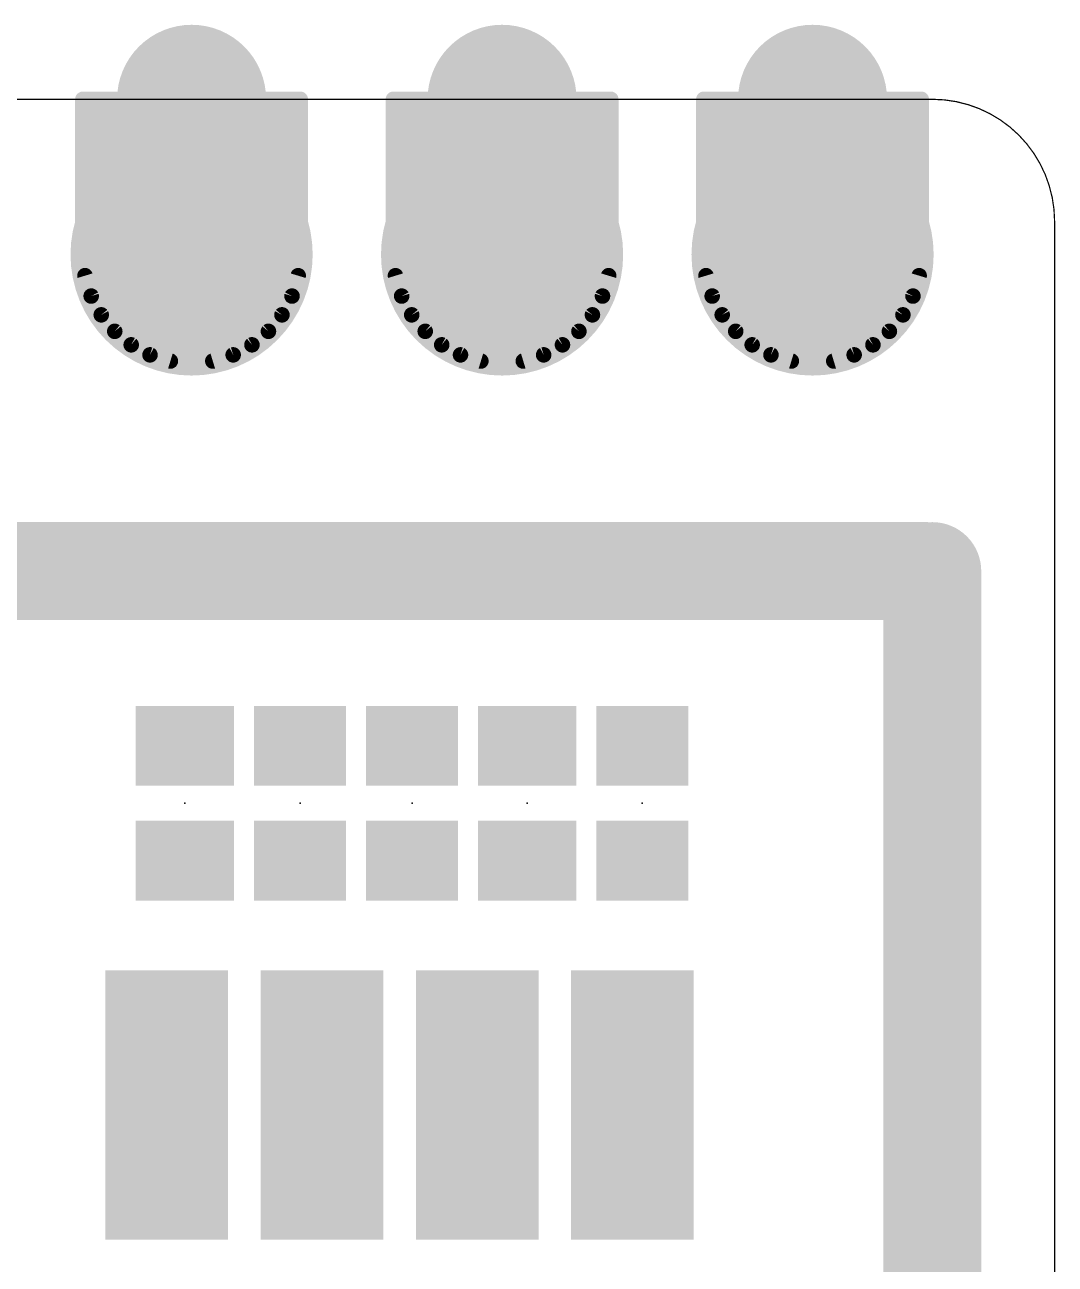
# Model space of a CAD drawing. Extents: x 0 to 35, y -0.6 to 23.5.
# Drawn here: x 26.58 to 35.01, y 13.33 to 23.47 of the extents above; entities that cross this region are included whole.
import ezdxf

# ---------------------------------------------------------------- set-up
doc = ezdxf.new("R2010")
doc.units = 0
for name, color, linetype in [('17', 110, 'CONTINUOUS'), ('20', 31, 'CONTINUOUS'), ('23', 53, 'CONTINUOUS'), ('29', 253, 'CONTINUOUS')]:
    doc.layers.add(name, color=color, linetype=linetype)

# ---------------------------------------------------------------- blocks, each defined once
blk = doc.blocks.new('RECT')
blk.add_solid([(-0.5, -0.5), (0.5, -0.5), (-0.5, 0.5), (0.5, 0.5)])
blk = doc.blocks.new('ROUNDP')
at = {"const_width": 0.5}
blk.add_lwpolyline([(0, -0.25, 1), (0, 0.25, 1), (0, -0.25)], format="xyb", dxfattribs=at)

msp = doc.modelspace()

# ---------------------------------------------------------------- linework, layer by layer
at = {"layer": '20', "const_width": 0.01}
for points in [[(1, 22.86), (34, 22.86)], [(35, 21.86), (35, 1)]]:
    msp.add_lwpolyline(points, dxfattribs=at)
at = {"layer": '20'}
for points, const_width in [([(35, 21.86, 0.4142), (34, 22.86)], 0.01), ([(34, 22.8625, 1), (34, 22.8575)], 0.005), ([(34, 22.8575, 1), (34, 22.8625)], 0.005), ([(35.0025, 21.86, 1), (34.9975, 21.86)], 0.005), ([(34.9975, 21.86, 1), (35.0025, 21.86)], 0.005)]:
    msp.add_lwpolyline(points, format="xyb", dxfattribs=dict(at, const_width=const_width))
at = {"layer": '23'}
for p in [(27.8854, 17.0996), (28.827, 17.0996), (29.7436, 17.0996), (30.6852, 17.0996), (31.6268, 17.0996)]:
    msp.add_point(p, dxfattribs=at)
at = {"layer": '29'}
for points, const_width in [([(27.051, 22.86), (27.051, 21.59)], 0.127), ([(28.829, 22.86), (27.051, 22.86)], 0.127), ([(28.829, 21.59), (28.829, 22.86)], 0.127), ([(29.591, 22.86), (29.591, 21.59)], 0.127), ([(31.369, 22.86), (29.591, 22.86)], 0.127), ([(31.369, 21.59), (31.369, 22.86)], 0.127), ([(32.131, 22.86), (32.131, 21.59)], 0.127), ([(33.909, 22.86), (32.131, 22.86)], 0.127), ([(33.909, 21.59), (33.909, 22.86)], 0.127), ([(27.051, 22.733), (28.829, 22.733)], 0.127), ([(29.591, 22.733), (31.369, 22.733)], 0.127), ([(32.131, 22.733), (33.909, 22.733)], 0.127), ([(27.051, 22.606), (28.829, 22.606)], 0.127), ([(29.591, 22.606), (31.369, 22.606)], 0.127), ([(32.131, 22.606), (33.909, 22.606)], 0.127), ([(27.051, 22.479), (28.829, 22.479)], 0.127), ([(29.591, 22.479), (31.369, 22.479)], 0.127), ([(32.131, 22.479), (33.909, 22.479)], 0.127), ([(27.051, 22.352), (28.829, 22.352)], 0.127), ([(29.591, 22.352), (31.369, 22.352)], 0.127), ([(32.131, 22.352), (33.909, 22.352)], 0.127), ([(27.051, 22.225), (28.829, 22.225)], 0.127), ([(29.591, 22.225), (31.369, 22.225)], 0.127), ([(32.131, 22.225), (33.909, 22.225)], 0.127), ([(27.051, 22.098), (28.829, 22.098)], 0.127), ([(29.591, 22.098), (31.369, 22.098)], 0.127), ([(32.131, 22.098), (33.909, 22.098)], 0.127), ([(27.051, 21.971), (28.829, 21.971)], 0.127), ([(29.591, 21.971), (31.369, 21.971)], 0.127), ([(32.131, 21.971), (33.909, 21.971)], 0.127), ([(27.051, 21.844), (28.829, 21.844)], 0.127), ([(29.591, 21.844), (31.369, 21.844)], 0.127), ([(32.131, 21.844), (33.909, 21.844)], 0.127), ([(27.051, 21.717), (28.829, 21.717)], 0.127), ([(29.591, 21.717), (31.369, 21.717)], 0.127), ([(32.131, 21.717), (33.909, 21.717)], 0.127), ([(27.051, 21.59), (27.0681, 21.4166)], 0.127), ([(27.051, 21.59), (28.829, 21.59)], 0.127), ([(28.8119, 21.4166), (28.829, 21.59)], 0.127), ([(29.591, 21.59), (29.6081, 21.4166)], 0.127), ([(29.591, 21.59), (31.369, 21.59)], 0.127), ([(31.3519, 21.4166), (31.369, 21.59)], 0.127), ([(32.131, 21.59), (32.1481, 21.4166)], 0.127), ([(32.131, 21.59), (33.909, 21.59)], 0.127), ([(33.8919, 21.4166), (33.909, 21.59)], 0.127), ([(27.0635, 21.463), (28.8165, 21.463)], 0.127), ([(29.6035, 21.463), (31.3565, 21.463)], 0.127), ([(32.1435, 21.463), (33.8965, 21.463)], 0.127), ([(27.0681, 21.4166), (27.1187, 21.2498)], 0.127), ([(27.0925, 21.336), (28.7875, 21.336)], 0.127), ([(28.7613, 21.2498), (28.8119, 21.4166)], 0.127), ([(29.6081, 21.4166), (29.6587, 21.2498)], 0.127), ([(29.6325, 21.336), (31.3275, 21.336)], 0.127), ([(31.3013, 21.2498), (31.3519, 21.4166)], 0.127), ([(32.1481, 21.4166), (32.1987, 21.2498)], 0.127), ([(32.1725, 21.336), (33.8675, 21.336)], 0.127), ([(33.8413, 21.2498), (33.8919, 21.4166)], 0.127), ([(27.1187, 21.2498), (27.2008, 21.0961)], 0.127), ([(28.6792, 21.0961), (28.7613, 21.2498)], 0.127), ([(29.6587, 21.2498), (29.7408, 21.0961)], 0.127), ([(31.2192, 21.0961), (31.3013, 21.2498)], 0.127), ([(32.1987, 21.2498), (32.2808, 21.0961)], 0.127), ([(33.7592, 21.0961), (33.8413, 21.2498)], 0.127), ([(27.1405, 21.209), (28.7395, 21.209)], 0.127), ([(29.6805, 21.209), (31.2795, 21.209)], 0.127), ([(32.2205, 21.209), (33.8195, 21.209)], 0.127), ([(27.2008, 21.0961), (27.3114, 20.9614)], 0.127), ([(27.2124, 21.082), (28.6676, 21.082)], 0.127), ([(28.5686, 20.9614), (28.6792, 21.0961)], 0.127), ([(29.7408, 21.0961), (29.8514, 20.9614)], 0.127), ([(29.7524, 21.082), (31.2076, 21.082)], 0.127), ([(31.1086, 20.9614), (31.2192, 21.0961)], 0.127), ([(32.2808, 21.0961), (32.3914, 20.9614)], 0.127), ([(32.2924, 21.082), (33.7476, 21.082)], 0.127), ([(33.6486, 20.9614), (33.7592, 21.0961)], 0.127), ([(27.3114, 20.9614), (27.4461, 20.8508)], 0.127), ([(27.3192, 20.955), (28.5608, 20.955)], 0.127), ([(28.4339, 20.8508), (28.5686, 20.9614)], 0.127), ([(29.8514, 20.9614), (29.9861, 20.8508)], 0.127), ([(29.8592, 20.955), (31.1008, 20.955)], 0.127), ([(30.9739, 20.8508), (31.1086, 20.9614)], 0.127), ([(32.3914, 20.9614), (32.5261, 20.8508)], 0.127), ([(32.3992, 20.955), (33.6408, 20.955)], 0.127), ([(33.5139, 20.8508), (33.6486, 20.9614)], 0.127), ([(27.4461, 20.8508), (27.5998, 20.7687)], 0.127), ([(28.2802, 20.7687), (28.4339, 20.8508)], 0.127), ([(29.9861, 20.8508), (30.1398, 20.7687)], 0.127), ([(30.8202, 20.7687), (30.9739, 20.8508)], 0.127), ([(32.5261, 20.8508), (32.6798, 20.7687)], 0.127), ([(33.3602, 20.7687), (33.5139, 20.8508)], 0.127), ([(27.4888, 20.828), (28.3912, 20.828)], 0.127), ([(27.5998, 20.7687), (27.7666, 20.7181)], 0.127), ([(28.1134, 20.7181), (28.2802, 20.7687)], 0.127), ([(30.0288, 20.828), (30.9312, 20.828)], 0.127), ([(30.1398, 20.7687), (30.3066, 20.7181)], 0.127), ([(30.6534, 20.7181), (30.8202, 20.7687)], 0.127), ([(32.5688, 20.828), (33.4712, 20.828)], 0.127), ([(32.6798, 20.7687), (32.8466, 20.7181)], 0.127), ([(33.1934, 20.7181), (33.3602, 20.7687)], 0.127), ([(27.7666, 20.7181), (27.94, 20.701)], 0.127), ([(27.94, 20.701), (28.1134, 20.7181)], 0.127), ([(30.3066, 20.7181), (30.48, 20.701)], 0.127), ([(30.48, 20.701), (30.6534, 20.7181)], 0.127), ([(32.8466, 20.7181), (33.02, 20.701)], 0.127), ([(33.02, 20.701), (33.1934, 20.7181)], 0.127), ([(1, 19), (33.9598, 19)], 0.8), ([(34, 19), (34, 3.86)], 0.8)]:
    msp.add_lwpolyline(points, dxfattribs=dict(at, const_width=const_width))
for points, const_width in [([(27.051, 22.8917, 1), (27.051, 22.8283)], 0.0635), ([(27.0828, 22.86, 1), (27.0193, 22.86)], 0.0635), ([(28.8607, 22.86, 1), (28.7973, 22.86)], 0.0635), ([(28.829, 22.8283, 1), (28.829, 22.8917)], 0.0635), ([(29.6227, 22.86, 1), (29.5593, 22.86)], 0.0635), ([(29.591, 22.8917, 1), (29.591, 22.8283)], 0.0635), ([(31.4007, 22.86, 1), (31.3373, 22.86)], 0.0635), ([(31.369, 22.8283, 1), (31.369, 22.8917)], 0.0635), ([(32.1628, 22.86, 1), (32.0992, 22.86)], 0.0635), ([(32.131, 22.8917, 1), (32.131, 22.8283)], 0.0635), ([(33.9408, 22.86, 1), (33.8772, 22.86)], 0.0635), ([(33.909, 22.8283, 1), (33.909, 22.8917)], 0.0635), ([(27.051, 22.7647, 1), (27.051, 22.7013)], 0.0635), ([(28.829, 22.7013, 1), (28.829, 22.7647)], 0.0635), ([(29.591, 22.7647, 1), (29.591, 22.7013)], 0.0635), ([(31.369, 22.7013, 1), (31.369, 22.7647)], 0.0635), ([(32.131, 22.7647, 1), (32.131, 22.7013)], 0.0635), ([(33.909, 22.7013, 1), (33.909, 22.7647)], 0.0635), ([(27.051, 22.6378, 1), (27.051, 22.5743)], 0.0635), ([(28.829, 22.5743, 1), (28.829, 22.6378)], 0.0635), ([(29.591, 22.6378, 1), (29.591, 22.5743)], 0.0635), ([(31.369, 22.5743, 1), (31.369, 22.6378)], 0.0635), ([(32.131, 22.6378, 1), (32.131, 22.5743)], 0.0635), ([(33.909, 22.5743, 1), (33.909, 22.6378)], 0.0635), ([(27.051, 22.5108, 1), (27.051, 22.4473)], 0.0635), ([(28.829, 22.4473, 1), (28.829, 22.5108)], 0.0635), ([(29.591, 22.5108, 1), (29.591, 22.4473)], 0.0635), ([(31.369, 22.4473, 1), (31.369, 22.5108)], 0.0635), ([(32.131, 22.5108, 1), (32.131, 22.4473)], 0.0635), ([(33.909, 22.4473, 1), (33.909, 22.5108)], 0.0635), ([(27.051, 22.3837, 1), (27.051, 22.3203)], 0.0635), ([(28.829, 22.3203, 1), (28.829, 22.3837)], 0.0635), ([(29.591, 22.3837, 1), (29.591, 22.3203)], 0.0635), ([(31.369, 22.3203, 1), (31.369, 22.3837)], 0.0635), ([(32.131, 22.3837, 1), (32.131, 22.3203)], 0.0635), ([(33.909, 22.3203, 1), (33.909, 22.3837)], 0.0635), ([(27.051, 22.2568, 1), (27.051, 22.1933)], 0.0635), ([(28.829, 22.1933, 1), (28.829, 22.2568)], 0.0635), ([(29.591, 22.2568, 1), (29.591, 22.1933)], 0.0635), ([(31.369, 22.1933, 1), (31.369, 22.2568)], 0.0635), ([(32.131, 22.2568, 1), (32.131, 22.1933)], 0.0635), ([(33.909, 22.1933, 1), (33.909, 22.2568)], 0.0635), ([(27.051, 22.1298, 1), (27.051, 22.0663)], 0.0635), ([(28.829, 22.0663, 1), (28.829, 22.1298)], 0.0635), ([(29.591, 22.1298, 1), (29.591, 22.0663)], 0.0635), ([(31.369, 22.0663, 1), (31.369, 22.1298)], 0.0635), ([(32.131, 22.1298, 1), (32.131, 22.0663)], 0.0635), ([(33.909, 22.0663, 1), (33.909, 22.1298)], 0.0635), ([(27.051, 22.0027, 1), (27.051, 21.9393)], 0.0635), ([(28.829, 21.9393, 1), (28.829, 22.0027)], 0.0635), ([(29.591, 22.0027, 1), (29.591, 21.9393)], 0.0635), ([(31.369, 21.9393, 1), (31.369, 22.0027)], 0.0635), ([(32.131, 22.0027, 1), (32.131, 21.9393)], 0.0635), ([(33.909, 21.9393, 1), (33.909, 22.0027)], 0.0635), ([(27.051, 21.8758, 1), (27.051, 21.8123)], 0.0635), ([(28.829, 21.8123, 1), (28.829, 21.8758)], 0.0635), ([(29.591, 21.8758, 1), (29.591, 21.8123)], 0.0635), ([(31.369, 21.8123, 1), (31.369, 21.8758)], 0.0635), ([(32.131, 21.8758, 1), (32.131, 21.8123)], 0.0635), ([(33.909, 21.8123, 1), (33.909, 21.8758)], 0.0635), ([(27.051, 21.7488, 1), (27.051, 21.6853)], 0.0635), ([(28.829, 21.6853, 1), (28.829, 21.7488)], 0.0635), ([(29.591, 21.7488, 1), (29.591, 21.6853)], 0.0635), ([(31.369, 21.6853, 1), (31.369, 21.7488)], 0.0635), ([(32.131, 21.7488, 1), (32.131, 21.6853)], 0.0635), ([(33.909, 21.6853, 1), (33.909, 21.7488)], 0.0635), ([(27.0826, 21.5931, 1), (27.0194, 21.5869)], 0.0635), ([(27.051, 21.6217, 1), (27.051, 21.5583)], 0.0635), ([(27.0193, 21.59, 1), (27.0828, 21.59)], 0.0635), ([(28.7973, 21.59, 1), (28.8607, 21.59)], 0.0635), ([(28.8606, 21.5869, 1), (28.7974, 21.5931)], 0.0635), ([(28.829, 21.5583, 1), (28.829, 21.6217)], 0.0635), ([(29.6226, 21.5931, 1), (29.5594, 21.5869)], 0.0635), ([(29.591, 21.6217, 1), (29.591, 21.5583)], 0.0635), ([(29.5593, 21.59, 1), (29.6227, 21.59)], 0.0635), ([(31.4006, 21.5869, 1), (31.3374, 21.5931)], 0.0635), ([(31.3373, 21.59, 1), (31.4007, 21.59)], 0.0635), ([(31.369, 21.5583, 1), (31.369, 21.6217)], 0.0635), ([(32.1626, 21.5931, 1), (32.0994, 21.5869)], 0.0635), ([(32.131, 21.6217, 1), (32.131, 21.5583)], 0.0635), ([(32.0992, 21.59, 1), (32.1628, 21.59)], 0.0635), ([(33.8772, 21.59, 1), (33.9408, 21.59)], 0.0635), ([(33.9406, 21.5869, 1), (33.8774, 21.5931)], 0.0635), ([(33.909, 21.5583, 1), (33.909, 21.6217)], 0.0635), ([(27.0635, 21.4947, 1), (27.0635, 21.4313)], 0.0635), ([(28.8165, 21.4313, 1), (28.8165, 21.4947)], 0.0635), ([(29.6035, 21.4947, 1), (29.6035, 21.4313)], 0.0635), ([(31.3565, 21.4313, 1), (31.3565, 21.4947)], 0.0635), ([(32.1435, 21.4947, 1), (32.1435, 21.4313)], 0.0635), ([(33.8965, 21.4313, 1), (33.8965, 21.4947)], 0.0635), ([(27.0985, 21.4258, 1), (27.0377, 21.4073)], 0.0635), ([(27.0365, 21.4135, 1), (27.0997, 21.4197)], 0.0635), ([(27.0925, 21.3678, 1), (27.0925, 21.3043)], 0.0635), ([(28.7803, 21.4197, 1), (28.8435, 21.4135)], 0.0635), ([(28.8423, 21.4073, 1), (28.7815, 21.4258)], 0.0635), ([(28.7875, 21.3043, 1), (28.7875, 21.3678)], 0.0635), ([(29.6385, 21.4258, 1), (29.5777, 21.4073)], 0.0635), ([(29.5765, 21.4135, 1), (29.6397, 21.4197)], 0.0635), ([(29.6325, 21.3678, 1), (29.6325, 21.3043)], 0.0635), ([(31.3203, 21.4197, 1), (31.3835, 21.4135)], 0.0635), ([(31.3823, 21.4073, 1), (31.3215, 21.4258)], 0.0635), ([(31.3275, 21.3043, 1), (31.3275, 21.3678)], 0.0635), ([(32.1785, 21.4258, 1), (32.1177, 21.4073)], 0.0635), ([(32.1165, 21.4135, 1), (32.1797, 21.4197)], 0.0635), ([(32.1725, 21.3678, 1), (32.1725, 21.3043)], 0.0635), ([(33.8603, 21.4197, 1), (33.9235, 21.4135)], 0.0635), ([(33.9223, 21.4073, 1), (33.8615, 21.4258)], 0.0635), ([(33.8675, 21.3043, 1), (33.8675, 21.3678)], 0.0635), ([(27.1467, 21.2648, 1), (27.0907, 21.2348)], 0.0635), ([(28.7893, 21.2348, 1), (28.7333, 21.2648)], 0.0635), ([(29.6867, 21.2648, 1), (29.6307, 21.2348)], 0.0635), ([(31.3293, 21.2348, 1), (31.2733, 21.2648)], 0.0635), ([(32.2267, 21.2648, 1), (32.1707, 21.2348)], 0.0635), ([(33.8693, 21.2348, 1), (33.8133, 21.2648)], 0.0635), ([(27.0883, 21.2406, 1), (27.1491, 21.259)], 0.0635), ([(27.1405, 21.2407, 1), (27.1405, 21.1773)], 0.0635), ([(28.7309, 21.259, 1), (28.7917, 21.2406)], 0.0635), ([(28.7395, 21.1773, 1), (28.7395, 21.2407)], 0.0635), ([(29.6283, 21.2406, 1), (29.6891, 21.259)], 0.0635), ([(29.6805, 21.2407, 1), (29.6805, 21.1773)], 0.0635), ([(31.2709, 21.259, 1), (31.3317, 21.2406)], 0.0635), ([(31.2795, 21.1773, 1), (31.2795, 21.2407)], 0.0635), ([(32.1683, 21.2406, 1), (32.2291, 21.259)], 0.0635), ([(32.2205, 21.2407, 1), (32.2205, 21.1773)], 0.0635), ([(33.8109, 21.259, 1), (33.8717, 21.2406)], 0.0635), ([(33.8195, 21.1773, 1), (33.8195, 21.2407)], 0.0635), ([(27.2254, 21.1162, 1), (27.1763, 21.076)], 0.0635), ([(27.1728, 21.0811, 1), (27.2288, 21.1111)], 0.0635), ([(27.2124, 21.1137, 1), (27.2124, 21.0503)], 0.0635), ([(28.6512, 21.1111, 1), (28.7072, 21.0811)], 0.0635), ([(28.7037, 21.076, 1), (28.6546, 21.1162)], 0.0635), ([(28.6676, 21.0503, 1), (28.6676, 21.1137)], 0.0635), ([(29.7654, 21.1162, 1), (29.7163, 21.076)], 0.0635), ([(29.7128, 21.0811, 1), (29.7688, 21.1111)], 0.0635), ([(29.7524, 21.1137, 1), (29.7524, 21.0503)], 0.0635), ([(31.1912, 21.1111, 1), (31.2472, 21.0811)], 0.0635), ([(31.2437, 21.076, 1), (31.1946, 21.1162)], 0.0635), ([(31.2076, 21.0503, 1), (31.2076, 21.1137)], 0.0635), ([(32.3054, 21.1162, 1), (32.2563, 21.076)], 0.0635), ([(32.2528, 21.0811, 1), (32.3088, 21.1111)], 0.0635), ([(32.2924, 21.1137, 1), (32.2924, 21.0503)], 0.0635), ([(33.7312, 21.1111, 1), (33.7872, 21.0811)], 0.0635), ([(33.7837, 21.076, 1), (33.7346, 21.1162)], 0.0635), ([(33.7476, 21.0503, 1), (33.7476, 21.1137)], 0.0635), ([(27.3315, 20.9859, 1), (27.2912, 20.9368)], 0.0635), ([(27.2868, 20.9412, 1), (27.3359, 20.9815)], 0.0635), ([(27.3192, 20.9868, 1), (27.3192, 20.9233)], 0.0635), ([(28.5441, 20.9815, 1), (28.5932, 20.9412)], 0.0635), ([(28.5888, 20.9368, 1), (28.5485, 20.9859)], 0.0635), ([(28.5608, 20.9233, 1), (28.5608, 20.9868)], 0.0635), ([(29.8715, 20.9859, 1), (29.8312, 20.9368)], 0.0635), ([(29.8268, 20.9412, 1), (29.8759, 20.9815)], 0.0635), ([(29.8592, 20.9868, 1), (29.8592, 20.9233)], 0.0635), ([(31.0841, 20.9815, 1), (31.1332, 20.9412)], 0.0635), ([(31.1288, 20.9368, 1), (31.0885, 20.9859)], 0.0635), ([(31.1008, 20.9233, 1), (31.1008, 20.9868)], 0.0635), ([(32.4115, 20.9859, 1), (32.3712, 20.9368)], 0.0635), ([(32.3668, 20.9412, 1), (32.4159, 20.9815)], 0.0635), ([(32.3992, 20.9868, 1), (32.3992, 20.9233)], 0.0635), ([(33.6241, 20.9815, 1), (33.6732, 20.9412)], 0.0635), ([(33.6688, 20.9368, 1), (33.6285, 20.9859)], 0.0635), ([(33.6408, 20.9233, 1), (33.6408, 20.9868)], 0.0635), ([(27.4611, 20.8788, 1), (27.4311, 20.8228)], 0.0635), ([(27.426, 20.8263, 1), (27.4662, 20.8754)], 0.0635), ([(28.4138, 20.8754, 1), (28.454, 20.8263)], 0.0635), ([(28.4489, 20.8228, 1), (28.4189, 20.8788)], 0.0635), ([(30.0011, 20.8788, 1), (29.9711, 20.8228)], 0.0635), ([(29.966, 20.8263, 1), (30.0062, 20.8754)], 0.0635), ([(30.9538, 20.8754, 1), (30.994, 20.8263)], 0.0635), ([(30.9889, 20.8228, 1), (30.9589, 20.8788)], 0.0635), ([(32.5411, 20.8788, 1), (32.5111, 20.8228)], 0.0635), ([(32.506, 20.8263, 1), (32.5462, 20.8754)], 0.0635), ([(33.4938, 20.8754, 1), (33.534, 20.8263)], 0.0635), ([(33.5289, 20.8228, 1), (33.4989, 20.8788)], 0.0635), ([(27.4888, 20.8597, 1), (27.4888, 20.7963)], 0.0635), ([(27.609, 20.7991, 1), (27.5906, 20.7383)], 0.0635), ([(27.5848, 20.7407, 1), (27.6148, 20.7967)], 0.0635), ([(28.2652, 20.7967, 1), (28.2952, 20.7407)], 0.0635), ([(28.2894, 20.7383, 1), (28.271, 20.7991)], 0.0635), ([(28.3912, 20.7963, 1), (28.3912, 20.8597)], 0.0635), ([(30.0288, 20.8597, 1), (30.0288, 20.7963)], 0.0635), ([(30.149, 20.7991, 1), (30.1306, 20.7383)], 0.0635), ([(30.1248, 20.7407, 1), (30.1548, 20.7967)], 0.0635), ([(30.8052, 20.7967, 1), (30.8352, 20.7407)], 0.0635), ([(30.8294, 20.7383, 1), (30.811, 20.7991)], 0.0635), ([(30.9312, 20.7963, 1), (30.9312, 20.8597)], 0.0635), ([(32.5688, 20.8597, 1), (32.5688, 20.7963)], 0.0635), ([(32.689, 20.7991, 1), (32.6706, 20.7383)], 0.0635), ([(32.6648, 20.7407, 1), (32.6948, 20.7967)], 0.0635), ([(33.3452, 20.7967, 1), (33.3752, 20.7407)], 0.0635), ([(33.3694, 20.7383, 1), (33.351, 20.7991)], 0.0635), ([(33.4712, 20.7963, 1), (33.4712, 20.8597)], 0.0635), ([(27.7697, 20.7497, 1), (27.7635, 20.6865)], 0.0635), ([(27.7573, 20.6877, 1), (27.7758, 20.7485)], 0.0635), ([(27.9369, 20.7326, 1), (27.9431, 20.6694)], 0.0635), ([(27.9369, 20.6694, 1), (27.9431, 20.7326)], 0.0635), ([(28.1042, 20.7485, 1), (28.1227, 20.6877)], 0.0635), ([(28.1165, 20.6865, 1), (28.1103, 20.7497)], 0.0635), ([(30.3097, 20.7497, 1), (30.3035, 20.6865)], 0.0635), ([(30.2973, 20.6877, 1), (30.3158, 20.7485)], 0.0635), ([(30.4769, 20.7326, 1), (30.4831, 20.6694)], 0.0635), ([(30.4769, 20.6694, 1), (30.4831, 20.7326)], 0.0635), ([(30.6442, 20.7485, 1), (30.6627, 20.6877)], 0.0635), ([(30.6565, 20.6865, 1), (30.6503, 20.7497)], 0.0635), ([(32.8497, 20.7497, 1), (32.8435, 20.6865)], 0.0635), ([(32.8373, 20.6877, 1), (32.8558, 20.7485)], 0.0635), ([(33.0169, 20.7326, 1), (33.0231, 20.6694)], 0.0635), ([(33.0169, 20.6694, 1), (33.0231, 20.7326)], 0.0635), ([(33.1842, 20.7485, 1), (33.2027, 20.6877)], 0.0635), ([(33.1965, 20.6865, 1), (33.1903, 20.7497)], 0.0635), ([(34.2, 19, 1), (33.8, 19)], 0.4), ([(33.9598, 18.8, 1), (33.9598, 19.2)], 0.4)]:
    msp.add_lwpolyline(points, format="xyb", dxfattribs=dict(at, const_width=const_width))

# ---------------------------------------------------------------- block references
at = {"layer": '17', "rotation": 90}
for p, xscale, yscale in [((27.94, 22.86), 1.016, 1.016), ((27.94, 22.86), 1.016, 1.016), ((30.48, 22.86), 1.016, 1.016), ((30.48, 22.86), 1.016, 1.016), ((33.02, 22.86), 1.016, 1.016), ((33.02, 22.86), 1.016, 1.016), ((27.94, 21.59), 1.778, 1.778), ((27.94, 21.59), 1.778, 1.778), ((30.48, 21.59), 1.778, 1.778), ((30.48, 21.59), 1.778, 1.778), ((33.02, 21.59), 1.778, 1.778), ((33.02, 21.59), 1.778, 1.778)]:
    msp.add_blockref('ROUNDP', p, dxfattribs=dict(at, xscale=xscale, yscale=yscale))
at = {"layer": '29'}
for name, p, xscale, yscale, rotation in [('ROUNDP', (27.94, 22.86), 1.2192, 1.2192, 90), ('ROUNDP', (30.48, 22.86), 1.2192, 1.2192, 90), ('ROUNDP', (33.02, 22.86), 1.2192, 1.2192, 90), ('ROUNDP', (27.94, 21.59), 1.9812, 1.9812, 90), ('ROUNDP', (30.48, 21.59), 1.9812, 1.9812, 90), ('ROUNDP', (33.02, 21.59), 1.9812, 1.9812, 90), ('RECT', (27.8854, 17.5695), 0.6532, 0.8032, 90), ('RECT', (28.827, 17.5695), 0.6532, 0.7532, 90), ('RECT', (29.7436, 17.5695), 0.6532, 0.7532, 90), ('RECT', (30.6852, 17.5695), 0.6532, 0.8032, 90), ('RECT', (31.6268, 17.5695), 0.6532, 0.7532, 270), ('RECT', (27.8854, 16.6296), 0.6532, 0.8032, 90), ('RECT', (28.827, 16.6296), 0.6532, 0.7532, 90), ('RECT', (29.7436, 16.6296), 0.6532, 0.7532, 90), ('RECT', (30.6852, 16.6296), 0.6532, 0.8032, 90), ('RECT', (31.6268, 16.6296), 0.6532, 0.7532, 270)]:
    msp.add_blockref(name, p, dxfattribs=dict(at, xscale=xscale, yscale=yscale, rotation=rotation))
at = {"layer": '29', "xscale": 1.0032, "yscale": 2.2032}
for p in [(27.7364, 14.6304), (29.0064, 14.6304), (30.2764, 14.6304), (31.5464, 14.6304)]:
    msp.add_blockref('RECT', p, dxfattribs=at)

doc.saveas('drawing.dxf')
